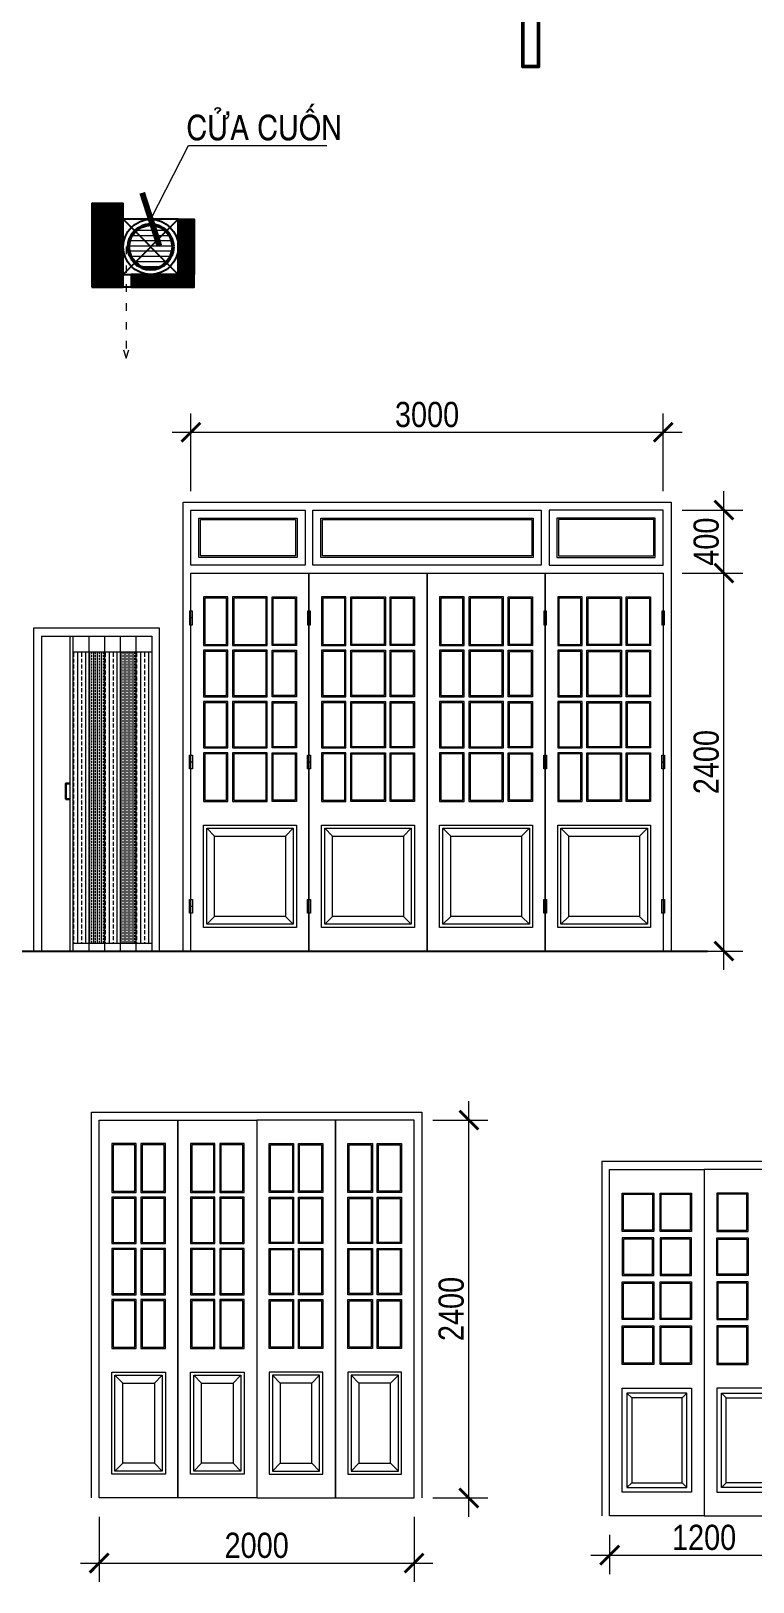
# Model space of a CAD drawing. Header units: millimetres. Extents: x -37049 to 129367, y 25385 to 90033.
# Drawn here: x 52767 to 57353, y 39259 to 49109 of the extents above; entities that cross this region are included whole.
import ezdxf

# ---------------------------------------------------------------- set-up
doc = ezdxf.new("R2010")
doc.units = ezdxf.units.MM
doc.header["$MEASUREMENT"] = 0
doc.linetypes.add('ACAD_ISO03W100', pattern=[30, 12, -18])
doc.layers.add('NCHU', color=70, linetype='Continuous')
for name, color, linetype, lineweight in [('NCKHBAO', 191, 'Continuous', 13), ('NCUA', 4, 'Continuous', 20), ('NCUAMANH', 32, 'Continuous', 9), ('NKHUAT1', 54, 'ACAD_ISO03W100', 15), ('NKT', 9, 'Continuous', 0), ('NMANH3', 25, 'Continuous', 9), ('NTHAY1', 61, 'Continuous', 25), ('NTHAY2', 51, 'Continuous', 25), ('NTHAY3', 41, 'Continuous', 25), ('Ntuong1', 140, 'Continuous', 50)]:
    doc.layers.add(name, color=color, linetype=linetype, lineweight=lineweight)
doc.styles.add('AVO', font='vhelvcn.ttf')
doc.dimstyles.new('100', dxfattribs={"dimscale": 0, "dimtxt": 160, "dimasz": 120, "dimexe": 120, "dimexo": 120, "dimgap": 30, "dimtad": 1, "dimdec": 0, "dimzin": 0, "dimdsep": 46, "dimtxsty": 'AVO', "dimblk1": 'ARCHTICK', "dimblk2": 'ARCHTICK', "dimsah": 1, "dimcen": -2, "dimdle": 120, "dimclrd": 256, "dimclre": 256, "dimclrt": 7, "dimadec": 0, "dimazin": 0, "dimtfac": 1, "dimtdec": 0, "dimtix": 1, "dimtmove": 2, "dimatfit": 3, "dimldrblk": 'ARCHTICK', "dimfxl": 0, "dimtolj": 1, "dimtzin": 0, "dimlwd": 0, "dimlwe": 0, "dimarcsym": 0})
doc.dimstyles.new('50', dxfattribs={"dimtxt": 160, "dimasz": 120, "dimexe": 150, "dimexo": 150, "dimgap": 30, "dimtad": 1, "dimdec": 0, "dimlfac": 0.5, "dimzin": 0, "dimdsep": 46, "dimtxsty": 'AVO', "dimblk": 'ARCHTICK', "dimcen": -2, "dimdle": 120, "dimclrd": 256, "dimclre": 256, "dimclrt": 1, "dimadec": 0, "dimazin": 0, "dimtfac": 1, "dimtdec": 0, "dimtix": 1, "dimtmove": 2, "dimatfit": 3, "dimldrblk": 'ARCHTICK', "dimfxl": 0, "dimtolj": 1, "dimtzin": 0, "dimlwd": 0, "dimlwe": 0, "dimarcsym": 0})

# ---------------------------------------------------------------- blocks, each defined once
blk = doc.blocks.new('_ARCHTICK')
at = {"color": 0, "linetype": 'ByBlock', "const_width": 0.15}
blk.add_lwpolyline([(-0.5, -0.5), (0.5, 0.5)], dxfattribs=at)
blk = doc.blocks.new('*D448')
at = {"layer": 'DEFPOINTS', "color": 0}
for p in [(56782.9, 46560.7), (53782.9, 46065.8), (56782.9, 46065.8)]:
    blk.add_point(p, dxfattribs=at)
at = {"layer": 'NKT', "lineweight": 0}
for p, q in [((53782.9, 46185.8), (53782.9, 46680.7)), ((56782.9, 46185.8), (56782.9, 46680.7)), ((53662.9, 46560.7), (56902.9, 46560.7))]:
    blk.add_line(p, q, dxfattribs=at)
at = {"layer": 'NKT', "lineweight": 0, "xscale": 120, "yscale": 120, "zscale": 120}
for p, rotation in [((53782.9, 46560.7), 179.9999999999985), ((56782.9, 46560.7), 359.9999999999985)]:
    blk.add_blockref('_ARCHTICK', p, dxfattribs=dict(at, rotation=rotation))
at = {"layer": 'NKT', "color": 7, "insert": (55282.9, 46672.4), "char_height": 160, "attachment_point": 5, "style": 'AVO'}
blk.add_mtext('\\A1;3000', dxfattribs=at)
blk = doc.blocks.new('*D449')
at = {"layer": 'DEFPOINTS', "color": 0}
for p in [(56782.9, 45665.8), (57168.5, 45665.8), (56782.9, 43266)]:
    blk.add_point(p, dxfattribs=at)
at = {"layer": 'NKT', "lineweight": 0}
for p, q in [((57168.5, 43146), (57168.5, 45785.8)), ((56902.9, 45665.8), (57288.5, 45665.8)), ((56902.9, 43266), (57288.5, 43266))]:
    blk.add_line(p, q, dxfattribs=at)
at = {"layer": 'NKT', "lineweight": 0, "xscale": 120, "yscale": 120, "zscale": 120}
for p, rotation in [((57168.5, 45665.8), 89.99999999999847), ((57168.5, 43266), 269.9999999999985)]:
    blk.add_blockref('_ARCHTICK', p, dxfattribs=dict(at, rotation=rotation))
at = {"layer": 'NKT', "color": 7, "insert": (57056.8, 44465.9), "char_height": 160, "attachment_point": 5, "rotation": 90, "style": 'AVO'}
blk.add_mtext('\\A1;2400', dxfattribs=at)
blk = doc.blocks.new('*D450')
at = {"layer": 'DEFPOINTS', "color": 0}
for p in [(56782.9, 46065.8), (57168.5, 46065.8), (56782.9, 45665.8)]:
    blk.add_point(p, dxfattribs=at)
at = {"layer": 'NKT', "lineweight": 0}
for p, q in [((57168.5, 45545.8), (57168.5, 46185.8)), ((56902.9, 46065.8), (57288.5, 46065.8)), ((56902.9, 45665.8), (57288.5, 45665.8))]:
    blk.add_line(p, q, dxfattribs=at)
at = {"layer": 'NKT', "lineweight": 0, "xscale": 120, "yscale": 120, "zscale": 120}
for p, rotation in [((57168.5, 46065.8), 89.99999999999847), ((57168.5, 45665.8), 269.9999999999985)]:
    blk.add_blockref('_ARCHTICK', p, dxfattribs=dict(at, rotation=rotation))
at = {"layer": 'NKT', "color": 7, "insert": (57056.8, 45865.8), "char_height": 160, "attachment_point": 5, "rotation": 90, "style": 'AVO'}
blk.add_mtext('\\A1;400', dxfattribs=at)
blk = doc.blocks.new('*D454')
at = {"layer": 'DEFPOINTS', "color": 0}
for p in [(53200.5, 39793.1), (55200.5, 39793.1), (55200.5, 39379.4)]:
    blk.add_point(p, dxfattribs=at)
at = {"layer": 'NKT', "lineweight": 0}
for p, q in [((53200.5, 39673.1), (53200.5, 39259.4)), ((55200.5, 39673.1), (55200.5, 39259.4)), ((53080.5, 39379.4), (55320.5, 39379.4))]:
    blk.add_line(p, q, dxfattribs=at)
at = {"layer": 'NKT', "lineweight": 0, "xscale": 120, "yscale": 120, "zscale": 120}
for p, rotation in [((53200.5, 39379.4), 179.9999999999985), ((55200.5, 39379.4), 359.9999999999985)]:
    blk.add_blockref('_ARCHTICK', p, dxfattribs=dict(at, rotation=rotation))
at = {"layer": 'NKT', "color": 7, "insert": (54200.5, 39491.1), "char_height": 160, "attachment_point": 5, "style": 'AVO'}
blk.add_mtext('\\A1;2000', dxfattribs=at)
blk = doc.blocks.new('*D455')
at = {"layer": 'DEFPOINTS', "color": 0}
for p in [(55200.5, 42193), (55548.6, 42193), (55200.5, 39793.1)]:
    blk.add_point(p, dxfattribs=at)
at = {"layer": 'NKT', "lineweight": 0}
for p, q in [((55548.6, 39673.1), (55548.6, 42313)), ((55320.5, 42193), (55668.6, 42193)), ((55320.5, 39793.1), (55668.6, 39793.1))]:
    blk.add_line(p, q, dxfattribs=at)
at = {"layer": 'NKT', "lineweight": 0, "xscale": 120, "yscale": 120, "zscale": 120}
for p, rotation in [((55548.6, 42193), 89.99999999999847), ((55548.6, 39793.1), 269.9999999999985)]:
    blk.add_blockref('_ARCHTICK', p, dxfattribs=dict(at, rotation=rotation))
at = {"layer": 'NKT', "color": 7, "insert": (55436.9, 40993), "char_height": 160, "attachment_point": 5, "rotation": 90, "style": 'AVO'}
blk.add_mtext('\\A1;2400', dxfattribs=at)
blk = doc.blocks.new('*D465')
at = {"layer": 'DEFPOINTS', "color": 0}
for p in [(56442.7, 39679.4), (57642.7, 39679.4), (57642.7, 39430)]:
    blk.add_point(p, dxfattribs=at)
at = {"layer": 'NKT', "lineweight": 0}
for p, q in [((56442.7, 39559.4), (56442.7, 39310)), ((57642.7, 39559.4), (57642.7, 39310)), ((56322.7, 39430), (57762.7, 39430))]:
    blk.add_line(p, q, dxfattribs=at)
at = {"layer": 'NKT', "lineweight": 0, "xscale": 120, "yscale": 120, "zscale": 120}
for p, rotation in [((56442.7, 39430), 179.9999999999985), ((57642.7, 39430), 359.9999999999985)]:
    blk.add_blockref('_ARCHTICK', p, dxfattribs=dict(at, rotation=rotation))
at = {"layer": 'NKT', "color": 7, "insert": (57042.7, 39541.7), "char_height": 160, "attachment_point": 5, "style": 'AVO'}
blk.add_mtext('\\A1;1200', dxfattribs=at)
blk = doc.blocks.new('A$C510E3123')
at = {"layer": 'NTHAY3', "ltscale": 0.75}
blk.add_line((0, 350), (200, 0), dxfattribs=at)
at = {"layer": 'NTHAY3', "ltscale": 0.75, "const_width": 200}
blk.add_lwpolyline([(100, 350), (100, 0)], dxfattribs=at)
at = {"layer": 'NTHAY3', "ltscale": 0.75}
blk.add_lwpolyline([(0, 0), (200, 0), (200, 350), (0, 350)], close=True, dxfattribs=at)

msp = doc.modelspace()

# ---------------------------------------------------------------- hatches: boundary and pattern name
at = {"layer": 'NCUAMANH', "lineweight": 0, "ltscale": 200}
h = msp.add_hatch(dxfattribs=at)
h.set_pattern_fill('BRASS', color=256, scale=200, angle=90, style=0)
h.set_pattern_definition([(90, (-46484.973, -39764.924), (-50, 1e-12), []), (90, (-46509.973, -39764.924), (-50, 1e-12), [25, -12.5])])
h.paths.add_polyline_path([(53133.6, 45166), (53033.6, 45166), (53033.6, 43316), (53133.6, 43316)])
h = msp.add_hatch(dxfattribs=at)
h.set_pattern_fill('BRASS', color=256, scale=100, angle=90, style=0)
h.set_pattern_definition([(90, (-46484.973, -39764.924), (-25, 7e-13), []), (90, (-46497.473, -39764.924), (-25, 7e-13), [12.5, -6.25])])
h.paths.add_polyline_path([(53233.6, 45166), (53133.6, 45166), (53133.6, 43316), (53233.6, 43316)])
h = msp.add_hatch(dxfattribs=at)
h.set_pattern_fill('BRASS', color=256, scale=200, angle=90, style=0)
h.set_pattern_definition([(90, (-46284.973, -39764.924), (-50, 1e-12), []), (90, (-46309.973, -39764.924), (-50, 1e-12), [25, -12.5])])
h.paths.add_polyline_path([(53333.6, 45166), (53233.6, 45166), (53233.6, 43316), (53333.6, 43316)])
h = msp.add_hatch(dxfattribs=at)
h.set_pattern_fill('BRASS', color=256, scale=100, angle=90, style=0)
h.set_pattern_definition([(90, (-46284.973, -39764.924), (-25, 7e-13), []), (90, (-46297.473, -39764.924), (-25, 7e-13), [12.5, -6.25])])
h.paths.add_polyline_path([(53333.6, 43316), (53433.6, 43316), (53433.6, 45166), (53333.6, 45166)])
h = msp.add_hatch(dxfattribs=at)
h.set_pattern_fill('BRASS', color=256, scale=200, angle=90, style=0)
h.set_pattern_definition([(90, (-46084.973, -39764.924), (-50, 1e-12), []), (90, (-46109.973, -39764.924), (-50, 1e-12), [25, -12.5])])
h.paths.add_polyline_path([(53533.6, 45166), (53433.6, 45166), (53433.6, 43316), (53533.6, 43316)])
at = {"layer": 'NMANH3', "ltscale": 0.75}
h = msp.add_hatch(dxfattribs=at)
h.set_pattern_fill('ANSI31', color=256, scale=10.37063, angle=314.99835, style=0)
h.set_pattern_definition([(179.998346, (797521.64, -78089.828), (0.0009505, 32.9267488), [])])
h.paths.add_polyline_path([(53527.8, 47737.9), (53627.8, 47637.9, -0.414215), (53427.8, 47637.9)])
h.paths.add_polyline_path([(53427.8, 47637.9, -0.198912), (53386.4, 47737.9, -0.198912), (53427.8, 47838), (53527.8, 47737.9)])
h.paths.add_polyline_path([(53427.8, 47838, -0.414213), (53627.8, 47838), (53527.8, 47737.9)])
h.paths.add_polyline_path([(53527.8, 47737.9), (53627.8, 47838, -0.198913), (53669.3, 47737.9, -0.198912), (53627.8, 47637.9)])

# ---------------------------------------------------------------- linework, layer by layer
at = {"layer": 'NCKHBAO'}
for p, q in [((52833.6, 43266), (52783.6, 43266)), ((53533.6, 43266), (53583.4, 43266))]:
    msp.add_line(p, q, dxfattribs=at)
for points in [[(53732.9, 43266), (53732.9, 46115.8), (56832.9, 46115.8), (56832.9, 43266)], [(53583.4, 43266), (53583.4, 45316), (52783.6, 45316), (52783.6, 43266)], [(53150.5, 39793.1), (53150.5, 42243), (55250.6, 42243), (55250.6, 39793.1)], [(57692.7, 39679.4), (57692.7, 41929.3), (56392.7, 41929.3), (56392.7, 39679.4)]]:
    msp.add_lwpolyline(points, dxfattribs=at)
at = {"layer": 'NCUA'}
for p, q in [((53792, 45381.8), (53773.8, 45381.8)), ((54542, 45381.8), (54523.8, 45381.8)), ((56042, 45381.8), (56023.8, 45381.8)), ((56792, 45381.8), (56773.8, 45381.8)), ((52833.6, 45266), (52833.6, 43266)), ((52833.6, 45266), (53533.6, 45266)), ((53013.6, 45266), (53013.6, 43266)), ((53033.6, 45266), (53033.6, 43266)), ((53133.6, 45266), (53133.6, 43266)), ((53233.6, 45266), (53233.6, 43266)), ((53333.6, 45266), (53333.6, 43266)), ((53433.6, 45266), (53433.6, 43266)), ((53533.6, 45266), (53533.6, 43266)), ((53033.6, 45166), (53533.6, 45166)), ((53792, 44465.9), (53773.8, 44465.9)), ((54542, 44465.9), (54523.8, 44465.9)), ((56042, 44465.9), (56023.8, 44465.9)), ((56792, 44465.9), (56773.8, 44465.9)), ((53792, 43550), (53773.8, 43550)), ((52833.6, 43266), (53533.6, 43266)), ((53033.6, 43316), (53533.6, 43316))]:
    msp.add_line(p, q, dxfattribs=at)
for points in [[(54507.9, 46065.8), (54507.9, 45715.8), (53782.9, 45715.8), (53782.9, 46065.8), (54507.9, 46065.8)], [(54557.9, 45715.8), (54557.9, 46065.8), (56007.9, 46065.8), (56007.9, 45715.8), (54557.9, 45715.8)], [(56057.9, 46065.8), (56057.9, 45715.8), (56782.9, 45715.8), (56782.9, 46065.8), (56057.9, 46065.8)], [(56442.7, 39679.4), (56442.7, 41879.3), (57042.7, 41879.3), (57042.7, 39679.4), (56442.7, 39679.4), (56442.7, 39679.4)], [(57642.7, 39679.4), (57642.7, 41879.3), (57042.7, 41879.3), (57042.7, 39679.4), (57642.7, 39679.4), (57642.7, 39679.4)]]:
    msp.add_lwpolyline(points, dxfattribs=at)
for points in [[(53832.9, 46015.8), (54457.9, 46015.8), (54457.9, 45765.8), (53832.9, 45765.8)], [(54607.9, 46015.8), (55957.9, 46015.8), (55957.9, 45765.8), (54607.9, 45765.8)], [(56732.9, 46015.8), (56107.9, 46015.8), (56107.9, 45765.8), (56732.9, 45765.8)], [(54532.9, 43266), (53782.9, 43266), (53782.9, 45665.8), (54532.9, 45665.8)], [(55282.9, 43266), (54532.9, 43266), (54532.9, 45665.8), (55282.9, 45665.8)], [(56032.9, 43266), (55282.9, 43266), (55282.9, 45665.8), (56032.9, 45665.8)], [(56782.9, 43266), (56032.9, 43266), (56032.9, 45665.8), (56782.9, 45665.8)], [(54017.9, 45515.8), (53862.9, 45515.8), (53862.9, 45205.8), (54017.9, 45205.8)], [(54267.9, 45515.8), (54047.9, 45515.8), (54047.9, 45205.8), (54267.9, 45205.8)], [(54297.9, 45515.8), (54452.9, 45515.8), (54452.9, 45205.8), (54297.9, 45205.8)], [(54767.9, 45515.8), (54612.9, 45515.8), (54612.9, 45205.8), (54767.9, 45205.8)], [(54797.9, 45515.8), (55017.9, 45515.8), (55017.9, 45205.8), (54797.9, 45205.8)], [(55047.9, 45515.8), (55202.9, 45515.8), (55202.9, 45205.8), (55047.9, 45205.8)], [(55517.9, 45515.8), (55362.9, 45515.8), (55362.9, 45205.8), (55517.9, 45205.8)], [(55767.9, 45515.8), (55547.9, 45515.8), (55547.9, 45205.8), (55767.9, 45205.8)], [(55797.9, 45515.8), (55952.9, 45515.8), (55952.9, 45205.8), (55797.9, 45205.8)], [(56267.9, 45515.8), (56112.9, 45515.8), (56112.9, 45205.8), (56267.9, 45205.8)], [(56297.9, 45515.8), (56517.9, 45515.8), (56517.9, 45205.8), (56297.9, 45205.8)], [(56547.9, 45515.8), (56702.9, 45515.8), (56702.9, 45205.8), (56547.9, 45205.8)], [(53792, 45425.4), (53773.8, 45425.4), (53773.8, 45338.2), (53792, 45338.2)], [(54542, 45425.4), (54523.8, 45425.4), (54523.8, 45338.2), (54542, 45338.2)], [(56042, 45425.4), (56023.8, 45425.4), (56023.8, 45338.2), (56042, 45338.2)], [(56792, 45425.4), (56773.8, 45425.4), (56773.8, 45338.2), (56792, 45338.2)], [(54017.9, 45175.8), (53862.9, 45175.8), (53862.9, 44880.8), (54017.9, 44880.8)], [(54267.9, 45175.8), (54047.9, 45175.8), (54047.9, 44880.8), (54267.9, 44880.8)], [(54297.9, 45175.8), (54452.9, 45175.8), (54452.9, 44880.8), (54297.9, 44880.8)], [(54767.9, 45175.8), (54612.9, 45175.8), (54612.9, 44880.8), (54767.9, 44880.8)], [(54797.9, 45175.8), (55017.9, 45175.8), (55017.9, 44880.8), (54797.9, 44880.8)], [(55047.9, 45175.8), (55202.9, 45175.8), (55202.9, 44880.8), (55047.9, 44880.8)], [(55517.9, 45175.8), (55362.9, 45175.8), (55362.9, 44880.8), (55517.9, 44880.8)], [(55767.9, 45175.8), (55547.9, 45175.8), (55547.9, 44880.8), (55767.9, 44880.8)], [(55797.9, 45175.8), (55952.9, 45175.8), (55952.9, 44880.8), (55797.9, 44880.8)], [(56267.9, 45175.8), (56112.9, 45175.8), (56112.9, 44880.8), (56267.9, 44880.8)], [(56297.9, 45175.8), (56517.9, 45175.8), (56517.9, 44880.8), (56297.9, 44880.8)], [(56547.9, 45175.8), (56702.9, 45175.8), (56702.9, 44880.8), (56547.9, 44880.8)], [(54017.9, 44850.8), (53862.9, 44850.8), (53862.9, 44555.7), (54017.9, 44555.7)], [(54267.9, 44850.8), (54047.9, 44850.8), (54047.9, 44555.7), (54267.9, 44555.7)], [(54297.9, 44850.8), (54452.9, 44850.8), (54452.9, 44555.7), (54297.9, 44555.7)], [(54767.9, 44850.8), (54612.9, 44850.8), (54612.9, 44555.7), (54767.9, 44555.7)], [(54797.9, 44850.8), (55017.9, 44850.8), (55017.9, 44555.7), (54797.9, 44555.7)], [(55047.9, 44850.8), (55202.9, 44850.8), (55202.9, 44555.7), (55047.9, 44555.7)], [(55517.9, 44850.8), (55362.9, 44850.8), (55362.9, 44555.7), (55517.9, 44555.7)], [(55767.9, 44850.8), (55547.9, 44850.8), (55547.9, 44555.7), (55767.9, 44555.7)], [(55797.9, 44850.8), (55952.9, 44850.8), (55952.9, 44555.7), (55797.9, 44555.7)], [(56267.9, 44850.8), (56112.9, 44850.8), (56112.9, 44555.7), (56267.9, 44555.7)], [(56297.9, 44850.8), (56517.9, 44850.8), (56517.9, 44555.7), (56297.9, 44555.7)], [(56547.9, 44850.8), (56702.9, 44850.8), (56702.9, 44555.7), (56547.9, 44555.7)], [(54017.9, 44525.7), (53862.9, 44525.7), (53862.9, 44215.7), (54017.9, 44215.7)], [(54267.9, 44525.7), (54047.9, 44525.7), (54047.9, 44215.7), (54267.9, 44215.7)], [(54297.9, 44525.7), (54452.9, 44525.7), (54452.9, 44215.7), (54297.9, 44215.7)], [(54767.9, 44525.7), (54612.9, 44525.7), (54612.9, 44215.7), (54767.9, 44215.7)], [(54797.9, 44525.7), (55017.9, 44525.7), (55017.9, 44215.7), (54797.9, 44215.7)], [(55047.9, 44525.7), (55202.9, 44525.7), (55202.9, 44215.7), (55047.9, 44215.7)], [(55517.9, 44525.7), (55362.9, 44525.7), (55362.9, 44215.7), (55517.9, 44215.7)], [(55767.9, 44525.7), (55547.9, 44525.7), (55547.9, 44215.7), (55767.9, 44215.7)], [(55797.9, 44525.7), (55952.9, 44525.7), (55952.9, 44215.7), (55797.9, 44215.7)], [(56267.9, 44525.7), (56112.9, 44525.7), (56112.9, 44215.7), (56267.9, 44215.7)], [(56297.9, 44525.7), (56517.9, 44525.7), (56517.9, 44215.7), (56297.9, 44215.7)], [(56547.9, 44525.7), (56702.9, 44525.7), (56702.9, 44215.7), (56547.9, 44215.7)], [(53792, 44422.3), (53773.8, 44422.3), (53773.8, 44509.5), (53792, 44509.5)], [(54542, 44422.3), (54523.8, 44422.3), (54523.8, 44509.5), (54542, 44509.5)], [(56042, 44422.3), (56023.8, 44422.3), (56023.8, 44509.5), (56042, 44509.5)], [(56792, 44422.3), (56773.8, 44422.3), (56773.8, 44509.5), (56792, 44509.5)], [(54452.9, 43416), (53862.9, 43416), (53862.9, 44065.7), (54452.9, 44065.7)], [(55202.9, 43416), (54612.9, 43416), (54612.9, 44065.7), (55202.9, 44065.7)], [(55952.9, 43416), (55362.9, 43416), (55362.9, 44065.7), (55952.9, 44065.7)], [(56702.9, 43416), (56112.9, 43416), (56112.9, 44065.7), (56702.9, 44065.7)], [(53792, 43506.4), (53773.8, 43506.4), (53773.8, 43593.6), (53792, 43593.6)], [(54542, 43506.4), (54523.8, 43506.4), (54523.8, 43593.6), (54542, 43593.6)], [(56042, 43506.4), (56023.8, 43506.4), (56023.8, 43593.6), (56042, 43593.6)], [(56792, 43506.4), (56773.8, 43506.4), (56773.8, 43593.6), (56792, 43593.6)], [(53700.5, 39793.1), (53200.5, 39793.1), (53200.5, 42193), (53700.5, 42193)], [(54200.5, 39793.1), (53700.5, 39793.1), (53700.5, 42193), (54200.5, 42193)], [(54200.5, 39793.1), (54700.5, 39793.1), (54700.5, 42193), (54200.5, 42193)], [(54700.5, 39793.1), (55200.5, 39793.1), (55200.5, 42193), (54700.5, 42193)], [(53435.5, 42043), (53280.5, 42043), (53280.5, 41732.9), (53435.5, 41732.9)], [(53620.5, 42043), (53465.5, 42043), (53465.5, 41732.9), (53620.5, 41732.9)], [(53935.5, 42043), (53780.5, 42043), (53780.5, 41732.9), (53935.5, 41732.9)], [(54120.5, 42043), (53965.5, 42043), (53965.5, 41732.9), (54120.5, 41732.9)], [(54280.5, 42043), (54435.5, 42043), (54435.5, 41732.9), (54280.5, 41732.9)], [(54465.5, 42043), (54620.5, 42043), (54620.5, 41732.9), (54465.5, 41732.9)], [(54780.5, 42043), (54935.5, 42043), (54935.5, 41732.9), (54780.5, 41732.9)], [(54965.5, 42043), (55120.5, 42043), (55120.5, 41732.9), (54965.5, 41732.9)], [(53435.5, 41702.9), (53280.5, 41702.9), (53280.5, 41407.9), (53435.5, 41407.9)], [(53620.5, 41702.9), (53465.5, 41702.9), (53465.5, 41407.9), (53620.5, 41407.9)], [(53935.5, 41702.9), (53780.5, 41702.9), (53780.5, 41407.9), (53935.5, 41407.9)], [(54120.5, 41702.9), (53965.5, 41702.9), (53965.5, 41407.9), (54120.5, 41407.9)], [(54280.5, 41702.9), (54435.5, 41702.9), (54435.5, 41407.9), (54280.5, 41407.9)], [(54465.5, 41702.9), (54620.5, 41702.9), (54620.5, 41407.9), (54465.5, 41407.9)], [(54780.5, 41702.9), (54935.5, 41702.9), (54935.5, 41407.9), (54780.5, 41407.9)], [(54965.5, 41702.9), (55120.5, 41702.9), (55120.5, 41407.9), (54965.5, 41407.9)], [(56522.7, 41729.3), (56722.7, 41729.3), (56722.7, 41484.7), (56522.7, 41484.7)], [(56762.7, 41729.3), (56962.7, 41729.3), (56962.7, 41484.7), (56762.7, 41484.7)], [(57322.7, 41729.3), (57122.7, 41729.3), (57122.7, 41484.7), (57322.7, 41484.7)], [(53435.5, 41377.9), (53280.5, 41377.9), (53280.5, 41082.8), (53435.5, 41082.8)], [(53620.5, 41377.9), (53465.5, 41377.9), (53465.5, 41082.8), (53620.5, 41082.8)], [(53935.5, 41377.9), (53780.5, 41377.9), (53780.5, 41082.8), (53935.5, 41082.8)], [(54120.5, 41377.9), (53965.5, 41377.9), (53965.5, 41082.8), (54120.5, 41082.8)], [(54280.5, 41377.9), (54435.5, 41377.9), (54435.5, 41082.8), (54280.5, 41082.8)], [(54465.5, 41377.9), (54620.5, 41377.9), (54620.5, 41082.8), (54465.5, 41082.8)], [(54780.5, 41377.9), (54935.5, 41377.9), (54935.5, 41082.8), (54780.5, 41082.8)], [(54965.5, 41377.9), (55120.5, 41377.9), (55120.5, 41082.8), (54965.5, 41082.8)], [(56522.7, 41205.2), (56722.7, 41205.2), (56722.7, 41444.7), (56522.7, 41444.7)], [(56762.7, 41205.2), (56962.7, 41205.2), (56962.7, 41444.7), (56762.7, 41444.7)], [(57322.7, 41205.2), (57122.7, 41205.2), (57122.7, 41444.7), (57322.7, 41444.7)], [(56522.7, 41165.2), (56722.7, 41165.2), (56722.7, 40925.6), (56522.7, 40925.6)], [(56762.7, 41165.2), (56962.7, 41165.2), (56962.7, 40925.6), (56762.7, 40925.6)], [(57322.7, 41165.2), (57122.7, 41165.2), (57122.7, 40925.6), (57322.7, 40925.6)], [(53435.5, 41052.8), (53280.5, 41052.8), (53280.5, 40742.8), (53435.5, 40742.8)], [(53620.5, 41052.8), (53465.5, 41052.8), (53465.5, 40742.8), (53620.5, 40742.8)], [(53935.5, 41052.8), (53780.5, 41052.8), (53780.5, 40742.8), (53935.5, 40742.8)], [(54120.5, 41052.8), (53965.5, 41052.8), (53965.5, 40742.8), (54120.5, 40742.8)], [(54280.5, 41052.8), (54435.5, 41052.8), (54435.5, 40742.8), (54280.5, 40742.8)], [(54465.5, 41052.8), (54620.5, 41052.8), (54620.5, 40742.8), (54465.5, 40742.8)], [(54780.5, 41052.8), (54935.5, 41052.8), (54935.5, 40742.8), (54780.5, 40742.8)], [(54965.5, 41052.8), (55120.5, 41052.8), (55120.5, 40742.8), (54965.5, 40742.8)], [(56522.7, 40885.6), (56722.7, 40885.6), (56722.7, 40641.1), (56522.7, 40641.1)], [(56762.7, 40885.6), (56962.7, 40885.6), (56962.7, 40641.1), (56762.7, 40641.1)], [(57322.7, 40885.6), (57122.7, 40885.6), (57122.7, 40641.1), (57322.7, 40641.1)], [(53620.5, 39943.1), (53280.5, 39943.1), (53280.5, 40592.8), (53620.5, 40592.8)], [(54120.5, 39943.1), (53780.5, 39943.1), (53780.5, 40592.8), (54120.5, 40592.8)], [(54280.5, 39943.1), (54620.5, 39943.1), (54620.5, 40592.8), (54280.5, 40592.8)], [(54780.5, 39943.1), (55120.5, 39943.1), (55120.5, 40592.8), (54780.5, 40592.8)], [(56522.7, 40489.4), (56962.7, 40489.4), (56962.7, 39829.4), (56522.7, 39829.4)], [(57562.7, 40489.4), (57122.7, 40489.4), (57122.7, 39829.4), (57562.7, 39829.4)]]:
    msp.add_lwpolyline(points, close=True, dxfattribs=at)
at = {"layer": 'NCUA', "lineweight": 30}
msp.add_lwpolyline([(53013.6, 44330.9), (52988.6, 44330.9), (52988.6, 44230.9), (53013.6, 44230.9)], dxfattribs=at)
at = {"layer": 'NCUAMANH'}
for p, q in [((53882.9, 44045.7), (53932.9, 43995.7)), ((54382.9, 43995.7), (54432.9, 44045.7)), ((54632.9, 44045.7), (54682.9, 43995.7)), ((55132.9, 43995.7), (55182.9, 44045.7)), ((55382.9, 44045.7), (55432.9, 43995.7)), ((55882.9, 43995.7), (55932.9, 44045.7)), ((56132.9, 44045.7), (56182.9, 43995.7)), ((56632.9, 43995.7), (56682.9, 44045.7)), ((53882.9, 43436), (53932.9, 43486)), ((54382.9, 43486), (54432.9, 43436)), ((54632.9, 43436), (54682.9, 43486)), ((55132.9, 43486), (55182.9, 43436)), ((55382.9, 43436), (55432.9, 43486)), ((55882.9, 43486), (55932.9, 43436)), ((56132.9, 43436), (56182.9, 43486)), ((56632.9, 43486), (56682.9, 43436)), ((53350.5, 40522.8), (53300.5, 40572.8)), ((53550.5, 40522.8), (53600.5, 40572.8)), ((53800.5, 40572.8), (53850.5, 40522.8)), ((54100.5, 40572.8), (54050.5, 40522.8)), ((54300.5, 40572.8), (54350.5, 40522.8)), ((54600.5, 40572.8), (54550.5, 40522.8)), ((54850.5, 40522.8), (54800.5, 40572.8)), ((55050.5, 40522.8), (55100.5, 40572.8)), ((56552.7, 40459.4), (56582.7, 40429.4)), ((56932.7, 40459.4), (56902.7, 40429.4)), ((57152.7, 40459.4), (57182.7, 40429.4)), ((53350.5, 40013.1), (53300.5, 39963.1)), ((53600.5, 39963.1), (53550.5, 40013.1)), ((53850.5, 40013.1), (53800.5, 39963.1)), ((54100.5, 39963.1), (54050.5, 40013.1)), ((54300.5, 39963.1), (54350.5, 40013.1)), ((54550.5, 40013.1), (54600.5, 39963.1)), ((54800.5, 39963.1), (54850.5, 40013.1)), ((55050.5, 40013.1), (55100.5, 39963.1)), ((56552.7, 39859.4), (56582.7, 39889.4)), ((56932.7, 39859.4), (56902.7, 39889.4)), ((57152.7, 39859.4), (57182.7, 39889.4))]:
    msp.add_line(p, q, dxfattribs=at)
for points in [[(53842.9, 46005.8), (54447.9, 46005.8), (54447.9, 45775.8), (53842.9, 45775.8)], [(54617.9, 46005.8), (55947.9, 46005.8), (55947.9, 45775.8), (54617.9, 45775.8)], [(56722.9, 46005.8), (56117.9, 46005.8), (56117.9, 45775.8), (56722.9, 45775.8)], [(54009.9, 45507.8), (53870.9, 45507.8), (53870.9, 45213.8), (54009.9, 45213.8)], [(54259.9, 45507.8), (54055.9, 45507.8), (54055.9, 45213.8), (54259.9, 45213.8)], [(54305.9, 45507.8), (54444.9, 45507.8), (54444.9, 45213.8), (54305.9, 45213.8)], [(54759.9, 45507.8), (54620.9, 45507.8), (54620.9, 45213.8), (54759.9, 45213.8)], [(54805.9, 45507.8), (55009.9, 45507.8), (55009.9, 45213.8), (54805.9, 45213.8)], [(55055.9, 45507.8), (55194.9, 45507.8), (55194.9, 45213.8), (55055.9, 45213.8)], [(55509.9, 45507.8), (55370.9, 45507.8), (55370.9, 45213.8), (55509.9, 45213.8)], [(55759.9, 45507.8), (55555.9, 45507.8), (55555.9, 45213.8), (55759.9, 45213.8)], [(55805.9, 45507.8), (55944.9, 45507.8), (55944.9, 45213.8), (55805.9, 45213.8)], [(56259.9, 45507.8), (56120.9, 45507.8), (56120.9, 45213.8), (56259.9, 45213.8)], [(56305.9, 45507.8), (56509.9, 45507.8), (56509.9, 45213.8), (56305.9, 45213.8)], [(56555.9, 45507.8), (56694.9, 45507.8), (56694.9, 45213.8), (56555.9, 45213.8)], [(54009.9, 45167.8), (53870.9, 45167.8), (53870.9, 44888.8), (54009.9, 44888.8)], [(54259.9, 45167.8), (54055.9, 45167.8), (54055.9, 44888.8), (54259.9, 44888.8)], [(54305.9, 45167.8), (54444.9, 45167.8), (54444.9, 44888.8), (54305.9, 44888.8)], [(54759.9, 45167.8), (54620.9, 45167.8), (54620.9, 44888.8), (54759.9, 44888.8)], [(54805.9, 45167.8), (55009.9, 45167.8), (55009.9, 44888.8), (54805.9, 44888.8)], [(55055.9, 45167.8), (55194.9, 45167.8), (55194.9, 44888.8), (55055.9, 44888.8)], [(55509.9, 45167.8), (55370.9, 45167.8), (55370.9, 44888.8), (55509.9, 44888.8)], [(55759.9, 45167.8), (55555.9, 45167.8), (55555.9, 44888.8), (55759.9, 44888.8)], [(55805.9, 45167.8), (55944.9, 45167.8), (55944.9, 44888.8), (55805.9, 44888.8)], [(56259.9, 45167.8), (56120.9, 45167.8), (56120.9, 44888.8), (56259.9, 44888.8)], [(56305.9, 45167.8), (56509.9, 45167.8), (56509.9, 44888.8), (56305.9, 44888.8)], [(56555.9, 45167.8), (56694.9, 45167.8), (56694.9, 44888.8), (56555.9, 44888.8)], [(54009.9, 44842.8), (53870.9, 44842.8), (53870.9, 44563.7), (54009.9, 44563.7)], [(54259.9, 44842.8), (54055.9, 44842.8), (54055.9, 44563.7), (54259.9, 44563.7)], [(54305.9, 44842.8), (54444.9, 44842.8), (54444.9, 44563.7), (54305.9, 44563.7)], [(54759.9, 44842.8), (54620.9, 44842.8), (54620.9, 44563.7), (54759.9, 44563.7)], [(54805.9, 44842.8), (55009.9, 44842.8), (55009.9, 44563.7), (54805.9, 44563.7)], [(55055.9, 44842.8), (55194.9, 44842.8), (55194.9, 44563.7), (55055.9, 44563.7)], [(55509.9, 44842.8), (55370.9, 44842.8), (55370.9, 44563.7), (55509.9, 44563.7)], [(55759.9, 44842.8), (55555.9, 44842.8), (55555.9, 44563.7), (55759.9, 44563.7)], [(55805.9, 44842.8), (55944.9, 44842.8), (55944.9, 44563.7), (55805.9, 44563.7)], [(56259.9, 44842.8), (56120.9, 44842.8), (56120.9, 44563.7), (56259.9, 44563.7)], [(56305.9, 44842.8), (56509.9, 44842.8), (56509.9, 44563.7), (56305.9, 44563.7)], [(56555.9, 44842.8), (56694.9, 44842.8), (56694.9, 44563.7), (56555.9, 44563.7)], [(54009.9, 44517.7), (53870.9, 44517.7), (53870.9, 44223.7), (54009.9, 44223.7)], [(54259.9, 44517.7), (54055.9, 44517.7), (54055.9, 44223.7), (54259.9, 44223.7)], [(54305.9, 44517.7), (54444.9, 44517.7), (54444.9, 44223.7), (54305.9, 44223.7)], [(54759.9, 44517.7), (54620.9, 44517.7), (54620.9, 44223.7), (54759.9, 44223.7)], [(54805.9, 44517.7), (55009.9, 44517.7), (55009.9, 44223.7), (54805.9, 44223.7)], [(55055.9, 44517.7), (55194.9, 44517.7), (55194.9, 44223.7), (55055.9, 44223.7)], [(55509.9, 44517.7), (55370.9, 44517.7), (55370.9, 44223.7), (55509.9, 44223.7)], [(55759.9, 44517.7), (55555.9, 44517.7), (55555.9, 44223.7), (55759.9, 44223.7)], [(55805.9, 44517.7), (55944.9, 44517.7), (55944.9, 44223.7), (55805.9, 44223.7)], [(56259.9, 44517.7), (56120.9, 44517.7), (56120.9, 44223.7), (56259.9, 44223.7)], [(56305.9, 44517.7), (56509.9, 44517.7), (56509.9, 44223.7), (56305.9, 44223.7)], [(56555.9, 44517.7), (56694.9, 44517.7), (56694.9, 44223.7), (56555.9, 44223.7)], [(54432.9, 43436), (53882.9, 43436), (53882.9, 44045.7), (54432.9, 44045.7)], [(55182.9, 43436), (54632.9, 43436), (54632.9, 44045.7), (55182.9, 44045.7)], [(55932.9, 43436), (55382.9, 43436), (55382.9, 44045.7), (55932.9, 44045.7)], [(56682.9, 43436), (56132.9, 43436), (56132.9, 44045.7), (56682.9, 44045.7)], [(54382.9, 43486), (53932.9, 43486), (53932.9, 43995.7), (54382.9, 43995.7)], [(55132.9, 43486), (54682.9, 43486), (54682.9, 43995.7), (55132.9, 43995.7)], [(55882.9, 43486), (55432.9, 43486), (55432.9, 43995.7), (55882.9, 43995.7)], [(56632.9, 43486), (56182.9, 43486), (56182.9, 43995.7), (56632.9, 43995.7)], [(53427.5, 42035), (53288.5, 42035), (53288.5, 41740.9), (53427.5, 41740.9)], [(53612.5, 42035), (53473.5, 42035), (53473.5, 41740.9), (53612.5, 41740.9)], [(53927.5, 42035), (53788.5, 42035), (53788.5, 41740.9), (53927.5, 41740.9)], [(54112.5, 42035), (53973.5, 42035), (53973.5, 41740.9), (54112.5, 41740.9)], [(54288.5, 42035), (54427.5, 42035), (54427.5, 41740.9), (54288.5, 41740.9)], [(54473.5, 42035), (54612.5, 42035), (54612.5, 41740.9), (54473.5, 41740.9)], [(54788.5, 42035), (54927.5, 42035), (54927.5, 41740.9), (54788.5, 41740.9)], [(54973.5, 42035), (55112.5, 42035), (55112.5, 41740.9), (54973.5, 41740.9)], [(53427.5, 41694.9), (53288.5, 41694.9), (53288.5, 41415.9), (53427.5, 41415.9)], [(53612.5, 41694.9), (53473.5, 41694.9), (53473.5, 41415.9), (53612.5, 41415.9)], [(53927.5, 41694.9), (53788.5, 41694.9), (53788.5, 41415.9), (53927.5, 41415.9)], [(54112.5, 41694.9), (53973.5, 41694.9), (53973.5, 41415.9), (54112.5, 41415.9)], [(54288.5, 41694.9), (54427.5, 41694.9), (54427.5, 41415.9), (54288.5, 41415.9)], [(54473.5, 41694.9), (54612.5, 41694.9), (54612.5, 41415.9), (54473.5, 41415.9)], [(54788.5, 41694.9), (54927.5, 41694.9), (54927.5, 41415.9), (54788.5, 41415.9)], [(54973.5, 41694.9), (55112.5, 41694.9), (55112.5, 41415.9), (54973.5, 41415.9)], [(56530.7, 41721.3), (56714.7, 41721.3), (56714.7, 41492.7), (56530.7, 41492.7)], [(56770.7, 41721.3), (56954.7, 41721.3), (56954.7, 41492.7), (56770.7, 41492.7)], [(57314.7, 41721.3), (57130.7, 41721.3), (57130.7, 41492.7), (57314.7, 41492.7)], [(53427.5, 41369.9), (53288.5, 41369.9), (53288.5, 41090.8), (53427.5, 41090.8)], [(53612.5, 41369.9), (53473.5, 41369.9), (53473.5, 41090.8), (53612.5, 41090.8)], [(53927.5, 41369.9), (53788.5, 41369.9), (53788.5, 41090.8), (53927.5, 41090.8)], [(54112.5, 41369.9), (53973.5, 41369.9), (53973.5, 41090.8), (54112.5, 41090.8)], [(54288.5, 41369.9), (54427.5, 41369.9), (54427.5, 41090.8), (54288.5, 41090.8)], [(54473.5, 41369.9), (54612.5, 41369.9), (54612.5, 41090.8), (54473.5, 41090.8)], [(54788.5, 41369.9), (54927.5, 41369.9), (54927.5, 41090.8), (54788.5, 41090.8)], [(54973.5, 41369.9), (55112.5, 41369.9), (55112.5, 41090.8), (54973.5, 41090.8)], [(56530.7, 41213.2), (56714.7, 41213.2), (56714.7, 41436.7), (56530.7, 41436.7)], [(56770.7, 41213.2), (56954.7, 41213.2), (56954.7, 41436.7), (56770.7, 41436.7)], [(57314.7, 41213.2), (57130.7, 41213.2), (57130.7, 41436.7), (57314.7, 41436.7)], [(56530.7, 41157.2), (56714.7, 41157.2), (56714.7, 40933.6), (56530.7, 40933.6)], [(56770.7, 41157.2), (56954.7, 41157.2), (56954.7, 40933.6), (56770.7, 40933.6)], [(57314.7, 41157.2), (57130.7, 41157.2), (57130.7, 40933.6), (57314.7, 40933.6)], [(53427.5, 41044.8), (53288.5, 41044.8), (53288.5, 40750.8), (53427.5, 40750.8)], [(53612.5, 41044.8), (53473.5, 41044.8), (53473.5, 40750.8), (53612.5, 40750.8)], [(53927.5, 41044.8), (53788.5, 41044.8), (53788.5, 40750.8), (53927.5, 40750.8)], [(54112.5, 41044.8), (53973.5, 41044.8), (53973.5, 40750.8), (54112.5, 40750.8)], [(54288.5, 41044.8), (54427.5, 41044.8), (54427.5, 40750.8), (54288.5, 40750.8)], [(54473.5, 41044.8), (54612.5, 41044.8), (54612.5, 40750.8), (54473.5, 40750.8)], [(54788.5, 41044.8), (54927.5, 41044.8), (54927.5, 40750.8), (54788.5, 40750.8)], [(54973.5, 41044.8), (55112.5, 41044.8), (55112.5, 40750.8), (54973.5, 40750.8)], [(56530.7, 40877.6), (56714.7, 40877.6), (56714.7, 40649.1), (56530.7, 40649.1)], [(56770.7, 40877.6), (56954.7, 40877.6), (56954.7, 40649.1), (56770.7, 40649.1)], [(57314.7, 40877.6), (57130.7, 40877.6), (57130.7, 40649.1), (57314.7, 40649.1)], [(53600.5, 39963.1), (53300.5, 39963.1), (53300.5, 40572.8), (53600.5, 40572.8)], [(53550.5, 40013.1), (53350.5, 40013.1), (53350.5, 40522.8), (53550.5, 40522.8)], [(54100.5, 39963.1), (53800.5, 39963.1), (53800.5, 40572.8), (54100.5, 40572.8)], [(54050.5, 40013.1), (53850.5, 40013.1), (53850.5, 40522.8), (54050.5, 40522.8)], [(54300.5, 39963.1), (54600.5, 39963.1), (54600.5, 40572.8), (54300.5, 40572.8)], [(54350.5, 40013.1), (54550.5, 40013.1), (54550.5, 40522.8), (54350.5, 40522.8)], [(54800.5, 39963.1), (55100.5, 39963.1), (55100.5, 40572.8), (54800.5, 40572.8)], [(54850.5, 40013.1), (55050.5, 40013.1), (55050.5, 40522.8), (54850.5, 40522.8)], [(56932.7, 40459.4), (56552.7, 40459.4), (56552.7, 39859.4), (56932.7, 39859.4)], [(56902.7, 40429.4), (56582.7, 40429.4), (56582.7, 39889.4), (56902.7, 39889.4)], [(57152.7, 40459.4), (57532.7, 40459.4), (57532.7, 39859.4), (57152.7, 39859.4)], [(57182.7, 40429.4), (57502.7, 40429.4), (57502.7, 39889.4), (57182.7, 39889.4)]]:
    msp.add_lwpolyline(points, close=True, dxfattribs=at)
at = {"layer": 'NKHUAT1', "ltscale": 4}
msp.add_line((53372.2, 47740.5), (53372.2, 47031.2), dxfattribs=at)
at = {"layer": 'NKHUAT1', "linetype": 'Continuous', "ltscale": 2}
msp.add_lwpolyline([(53355.5, 47083.7), (53372.2, 47031.2), (53388.2, 47083.4)], dxfattribs=at)
at = {"layer": 'NTHAY1', "ltscale": 0.75}
for p, q in [((53702.8, 47912.9), (53352.7, 47912.9)), ((53702.8, 47562.9), (53352.8, 47912.9)), ((53702.8, 47912.9), (53352.8, 47562.9)), ((53702.8, 47912.9), (53702.8, 47562.9)), ((53352.8, 47562.9), (53702.8, 47562.9)), ((53402.8, 47482.9), (53352.8, 47482.9))]:
    msp.add_line(p, q, dxfattribs=at)
msp.add_circle((53527.8, 47737.9), 175, dxfattribs=at)
at = {"layer": 'NTHAY2'}
msp.add_line((39032.5, 43266), (57064.8, 43266), dxfattribs=at)
at = {"layer": 'NTHAY3', "ltscale": 0.75}
for points, const_width in [([(53752.8, 47912.9), (53752.8, 47562.9)], 100), ([(53152.9, 47522.9), (53352.8, 47522.9)], 80), ([(53152.9, 47522.9), (53352.8, 47522.9)], 80), ([(53402.8, 47522.9), (53802.8, 47522.9)], 80), ([(53402.8, 47522.9), (53802.8, 47522.9)], 80)]:
    msp.add_lwpolyline(points, dxfattribs=dict(at, const_width=const_width))
for points in [[(53702.8, 47912.9), (53802.8, 47912.9), (53802.8, 47562.9), (53702.8, 47562.9)], [(53152.9, 47482.9), (53352.8, 47482.9), (53352.8, 47562.9), (53152.9, 47562.9)], [(53152.9, 47482.9), (53352.8, 47482.9), (53352.8, 47562.9), (53152.9, 47562.9)], [(53402.8, 47482.9), (53802.8, 47482.9), (53802.8, 47562.9), (53402.8, 47562.9)], [(53402.8, 47482.9), (53802.8, 47482.9), (53802.8, 47562.9), (53402.8, 47562.9)]]:
    msp.add_lwpolyline(points, close=True, dxfattribs=at)
at = {"layer": 'Ntuong1', "ltscale": 0.75}
msp.add_lwpolyline([(55991, 49436.8), (55991, 48882.8), (55891, 48882.9), (55891, 49632.8), (55991, 49632.8), (55991, 49611.8)], dxfattribs=at)
at = {"layer": 'Ntuong1'}
msp.add_circle((53527.8, 47737.9), 141.5, dxfattribs=at)

# ---------------------------------------------------------------- block references
at = {"layer": 'NTHAY1', "ltscale": 0.75}
for p in [(53152.8, 47662.9), (53152.8, 47562.9)]:
    msp.add_blockref('A$C510E3123', p, dxfattribs=at)

# ---------------------------------------------------------------- texts
at = {"layer": 'NCHU', "ltscale": 0.75, "style": 'AVO'}
msp.add_text('CÖÛA CUOÁN', height=160, dxfattribs=at).set_placement((53754.4, 48416))

# ---------------------------------------------------------------- dimensions: what is measured, and where the dimension line sits
at = {"layer": 'NKT'}
for base, p1, p2, picture, middle in [((56782.9, 46560.7), (53782.9, 46065.8), (56782.9, 46065.8), '*D448', (55282.9, 46672.4)), ((55200.5, 39379.4), (53200.5, 39793.1), (55200.5, 39793.1), '*D454', (54200.5, 39491.1)), ((57642.7, 39430), (56442.7, 39679.4), (57642.7, 39679.4), '*D465', (57042.7, 39541.7))]:
    dim = msp.add_linear_dim(base=base, p1=p1, p2=p2, dimstyle='100', override={"dimscale": 1}, dxfattribs=at)
    dim.commit()
    dim.dimension.update_dxf_attribs({"geometry": picture, "text_midpoint": middle})
for base, p1, p2, picture, middle in [((57168.5, 46065.8), (56782.9, 45665.8), (56782.9, 46065.8), '*D450', (57056.8, 45865.8)), ((57168.5, 45665.8), (56782.9, 43266), (56782.9, 45665.8), '*D449', (57056.8, 44465.9)), ((55548.6, 42193), (55200.5, 39793.1), (55200.5, 42193), '*D455', (55436.9, 40993))]:
    dim = msp.add_linear_dim(base=base, p1=p1, p2=p2, angle=90, dimstyle='100', override={"dimscale": 1}, dxfattribs=at)
    dim.commit()
    dim.dimension.update_dxf_attribs({"geometry": picture, "text_midpoint": middle})

# ---------------------------------------------------------------- leaders
at = {"layer": 'NMANH3', "ltscale": 0.75}
msp.add_leader([(53527.8, 47912.9), (53767.3, 48381.6), (54646.8, 48381.6)], dimstyle='50', override={"dimasz": 250, "dimtad": 0}, dxfattribs=at)

doc.saveas('drawing.dxf')
